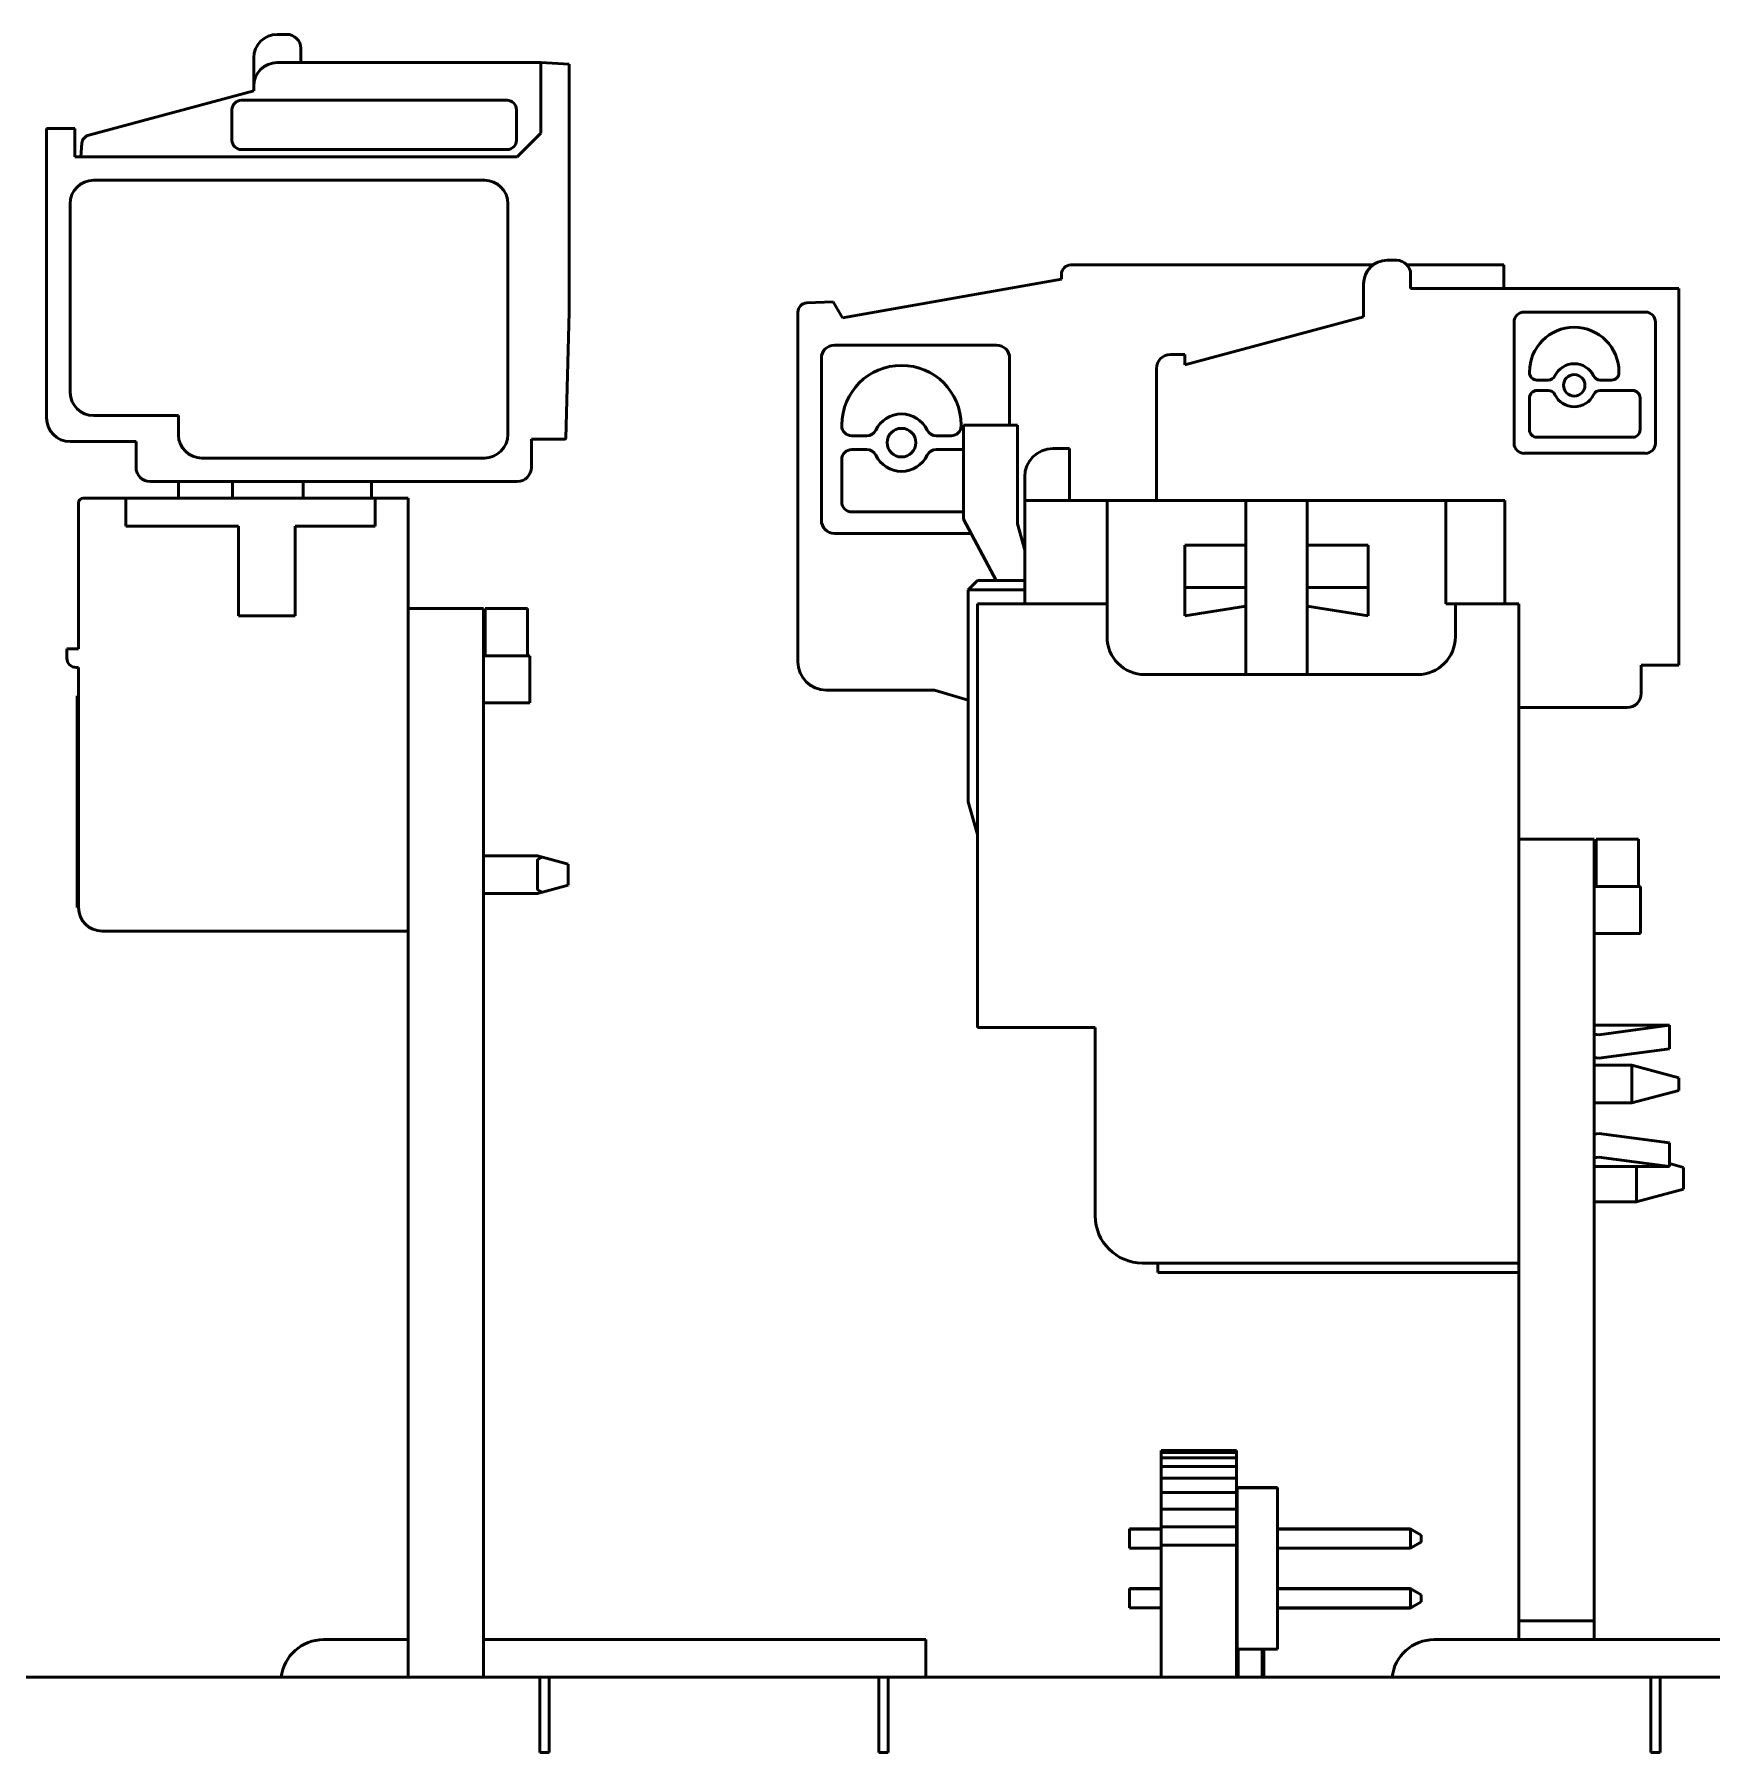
# Model space of a CAD drawing. Header units: millimetres. Extents: x 3137 to 5094, y 789 to 1822.
# Drawn here: x 3482.6 to 3518.24, y 1398.08 to 1434.58 of the extents above; entities that cross this region are included whole.
import ezdxf

# ---------------------------------------------------------------- set-up
doc = ezdxf.new("R2010")
doc.units = ezdxf.units.MM
doc.header["$LTSCALE"] = 1.8
doc.layers.add('외형선(ISO)', color=7, linetype='Continuous', lineweight=50)

msp = doc.modelspace()

# ---------------------------------------------------------------- linework, layer by layer
at = {"layer": '외형선(ISO)'}
for p, q in [((3487.762, 1434.58), (3487.962, 1434.58)), ((3487.262, 1433.48), (3487.262, 1434.08)), ((3488.262, 1434.28), (3488.262, 1433.98)), ((3487.762, 1433.98), (3493.362, 1433.98)), ((3493.362, 1433.98), (3493.962, 1433.949)), ((3493.362, 1433.98), (3493.362, 1432.481)), ((3493.962, 1433.949), (3493.962, 1428.681)), ((3483.76, 1432.442), (3487.262, 1433.38)), ((3487.262, 1433.38), (3487.262, 1433.48)), ((3486.8, 1432.333), (3486.8, 1432.98)), ((3487, 1433.18), (3492.644, 1433.18)), ((3492.844, 1432.98), (3492.844, 1432.333)), ((3482.862, 1432.581), (3483.462, 1432.581)), ((3482.862, 1426.431), (3482.862, 1432.581)), ((3483.462, 1432.581), (3483.462, 1431.981)), ((3483.588, 1431.981), (3483.613, 1432.266)), ((3492.862, 1431.981), (3493.362, 1432.481)), ((3483.462, 1431.981), (3483.588, 1431.981)), ((3492.862, 1431.981), (3483.588, 1431.981)), ((3492.644, 1432.133), (3487, 1432.133)), ((3492.162, 1431.481), (3483.862, 1431.481)), ((3483.362, 1430.981), (3483.362, 1426.968)), ((3492.662, 1426.081), (3492.662, 1430.981)), ((3511.342, 1429.781), (3511.542, 1429.781)), ((3499.77, 1428.56), (3504.423, 1429.381)), ((3504.423, 1429.481), (3504.423, 1429.381)), ((3504.623, 1429.681), (3511.042, 1429.681)), ((3511.765, 1429.681), (3513.823, 1429.681)), ((3511.842, 1429.481), (3511.842, 1429.181)), ((3513.823, 1429.681), (3513.823, 1429.181)), ((3510.842, 1428.581), (3510.842, 1429.281)), ((3511.842, 1429.181), (3517.542, 1429.181)), ((3517.542, 1429.181), (3517.542, 1421.181)), ((3493.962, 1428.681), (3493.892, 1426)), ((3498.823, 1421.251), (3498.823, 1428.676)), ((3499.573, 1428.901), (3499.014, 1428.876)), ((3499.573, 1428.901), (3499.77, 1428.56)), ((3514.252, 1428.681), (3516.831, 1428.681)), ((3507.042, 1427.562), (3510.842, 1428.581)), ((3514.042, 1425.891), (3514.042, 1428.47)), ((3517.042, 1428.47), (3517.042, 1425.891)), ((3499.604, 1427.98), (3503.042, 1427.98)), ((3499.323, 1424.261), (3499.323, 1427.699)), ((3503.323, 1427.699), (3503.323, 1426.281)), ((3506.742, 1427.781), (3507.042, 1427.781)), ((3507.042, 1427.781), (3507.042, 1427.562)), ((3506.442, 1424.681), (3506.442, 1427.481)), ((3514.367, 1427.407), (3514.367, 1427.394)), ((3514.525, 1427.236), (3514.765, 1427.236)), ((3515.871, 1427.236), (3516.111, 1427.236)), ((3516.269, 1427.394), (3516.269, 1427.407)), ((3514.367, 1426.857), (3514.367, 1426.18)), ((3514.765, 1427.015), (3514.525, 1427.015)), ((3516.558, 1427.015), (3515.871, 1427.015)), ((3516.717, 1426.18), (3516.717, 1426.857)), ((3483.861, 1426.481), (3485.662, 1426.481)), ((3485.662, 1426.481), (3485.662, 1426.068)), ((3499.757, 1426.265), (3499.757, 1426.281)), ((3500.287, 1426.054), (3499.967, 1426.054)), ((3502.082, 1426.054), (3501.762, 1426.054)), ((3502.293, 1426.281), (3502.293, 1426.265)), ((3503.492, 1426.281), (3502.342, 1426.281)), ((3502.342, 1426.281), (3502.342, 1424.281)), ((3503.492, 1424.181), (3503.492, 1426.281)), ((3484.762, 1425.931), (3483.362, 1425.931)), ((3484.762, 1425.381), (3484.762, 1425.931)), ((3493.872, 1425.981), (3493.162, 1425.981)), ((3493.162, 1425.981), (3493.162, 1425.381)), ((3499.967, 1425.76), (3500.287, 1425.76)), ((3501.762, 1425.76), (3502.342, 1425.76)), ((3504.592, 1425.781), (3504.242, 1425.781)), ((3504.592, 1425.481), (3504.592, 1425.781)), ((3516.831, 1425.681), (3514.252, 1425.681)), ((3514.525, 1426.022), (3516.558, 1426.022)), ((3486.161, 1425.581), (3492.162, 1425.581)), ((3499.757, 1424.647), (3499.757, 1425.549)), ((3504.592, 1424.681), (3504.592, 1425.481)), ((3492.862, 1425.081), (3485.062, 1425.081)), ((3485.662, 1424.731), (3485.662, 1425.081)), ((3486.812, 1424.731), (3486.812, 1425.081)), ((3488.312, 1424.731), (3488.312, 1425.081)), ((3489.762, 1425.081), (3489.762, 1424.731)), ((3503.642, 1425.181), (3503.642, 1424.681)), ((3483.542, 1421.531), (3483.542, 1424.631)), ((3483.642, 1424.731), (3484.542, 1424.731)), ((3484.542, 1424.131), (3484.542, 1424.731)), ((3484.542, 1424.731), (3489.842, 1424.731)), ((3489.842, 1424.731), (3490.542, 1424.731)), ((3489.842, 1424.731), (3489.842, 1424.131)), ((3490.542, 1424.731), (3490.542, 1422.381)), ((3504.542, 1424.681), (3503.642, 1424.681)), ((3503.642, 1424.681), (3503.642, 1422.481)), ((3505.392, 1424.681), (3504.542, 1424.681)), ((3505.392, 1422.481), (3505.392, 1424.681)), ((3508.342, 1424.681), (3505.392, 1424.681)), ((3508.342, 1424.681), (3508.342, 1423.731)), ((3509.642, 1424.681), (3508.342, 1424.681)), ((3512.592, 1424.681), (3509.642, 1424.681)), ((3509.642, 1423.731), (3509.642, 1424.681)), ((3512.942, 1424.681), (3512.592, 1424.681)), ((3512.592, 1422.481), (3512.592, 1424.681)), ((3513.842, 1424.681), (3512.942, 1424.681)), ((3513.842, 1422.481), (3513.842, 1424.681)), ((3502.342, 1424.436), (3499.967, 1424.436)), ((3502.342, 1424.281), (3503.035, 1422.981)), ((3486.942, 1424.131), (3484.542, 1424.131)), ((3486.942, 1422.231), (3486.942, 1424.131)), ((3488.142, 1424.131), (3488.142, 1422.231)), ((3489.842, 1424.131), (3488.142, 1424.131)), ((3502.502, 1423.98), (3499.604, 1423.98)), ((3503.642, 1423.626), (3503.492, 1424.181)), ((3508.342, 1423.731), (3507.042, 1423.731)), ((3507.042, 1422.831), (3507.042, 1423.731)), ((3508.342, 1423.731), (3508.342, 1422.831)), ((3510.942, 1423.731), (3509.642, 1423.731)), ((3509.642, 1422.831), (3509.642, 1423.731)), ((3510.942, 1423.731), (3510.942, 1422.831)), ((3502.442, 1422.781), (3502.642, 1422.981)), ((3502.442, 1422.781), (3503.642, 1422.781)), ((3502.442, 1418.281), (3502.442, 1422.781)), ((3502.642, 1422.981), (3503.642, 1422.981)), ((3507.042, 1422.831), (3507.042, 1422.231)), ((3508.342, 1422.831), (3507.042, 1422.831)), ((3508.342, 1422.431), (3508.342, 1422.831)), ((3510.942, 1422.831), (3509.642, 1422.831)), ((3509.642, 1422.831), (3509.642, 1422.431)), ((3510.942, 1422.231), (3510.942, 1422.831)), ((3502.642, 1422.481), (3505.392, 1422.481)), ((3502.642, 1413.481), (3502.642, 1422.481)), ((3505.392, 1422.481), (3505.392, 1421.781)), ((3507.042, 1422.231), (3508.342, 1422.431)), ((3508.342, 1422.431), (3508.342, 1420.981)), ((3509.642, 1420.981), (3509.642, 1422.431)), ((3509.642, 1422.431), (3510.942, 1422.231)), ((3512.592, 1422.481), (3512.792, 1422.481)), ((3512.792, 1422.481), (3514.142, 1422.481)), ((3512.792, 1421.781), (3512.792, 1422.481)), ((3514.142, 1422.481), (3514.142, 1417.481)), ((3488.142, 1422.231), (3486.942, 1422.231)), ((3490.542, 1399.681), (3490.542, 1422.381)), ((3492.142, 1422.381), (3490.542, 1422.381)), ((3492.142, 1422.381), (3492.142, 1399.681)), ((3493.082, 1422.381), (3492.182, 1422.381)), ((3492.182, 1422.381), (3492.182, 1421.631)), ((3493.082, 1422.381), (3493.082, 1421.631)), ((3483.542, 1421.531), (3483.292, 1421.531)), ((3483.292, 1421.331), (3483.292, 1421.531)), ((3492.142, 1421.381), (3493.129, 1421.381)), ((3492.182, 1421.381), (3492.182, 1421.631)), ((3493.082, 1421.381), (3493.082, 1421.631)), ((3493.129, 1420.381), (3493.129, 1421.381)), ((3483.492, 1421.131), (3483.542, 1421.131)), ((3483.542, 1421.131), (3483.542, 1416.031)), ((3506.192, 1420.981), (3511.992, 1420.981)), ((3517.542, 1421.181), (3516.742, 1421.181)), ((3516.742, 1421.181), (3516.742, 1420.581)), ((3501.723, 1420.651), (3499.423, 1420.651)), ((3501.723, 1420.651), (3502.442, 1420.436)), ((3483.542, 1420.531), (3483.512, 1420.531)), ((3483.512, 1420.531), (3483.512, 1420.031)), ((3493.129, 1420.381), (3492.142, 1420.381)), ((3516.442, 1420.281), (3514.142, 1420.281)), ((3483.512, 1420.031), (3483.512, 1416.531)), ((3502.642, 1417.581), (3502.442, 1418.281)), ((3514.142, 1417.481), (3515.742, 1417.481)), ((3514.142, 1400.881), (3514.142, 1417.481)), ((3515.742, 1417.481), (3515.742, 1400.881)), ((3516.682, 1417.481), (3515.782, 1417.481)), ((3515.782, 1417.481), (3515.782, 1416.731)), ((3516.682, 1417.481), (3516.682, 1416.731)), ((3493.288, 1417.131), (3492.142, 1417.131)), ((3493.288, 1417.131), (3493.398, 1417.101)), ((3493.288, 1417.031), (3493.288, 1416.431)), ((3493.942, 1416.956), (3493.398, 1417.101)), ((3493.942, 1416.956), (3493.942, 1416.506)), ((3515.782, 1416.481), (3515.782, 1416.731)), ((3516.682, 1416.481), (3516.682, 1416.731)), ((3483.512, 1416.531), (3483.512, 1416.031)), ((3493.288, 1416.331), (3492.142, 1416.331)), ((3493.398, 1416.36), (3493.288, 1416.331)), ((3493.398, 1416.36), (3493.942, 1416.506)), ((3515.742, 1416.481), (3516.729, 1416.481)), ((3516.729, 1415.481), (3516.729, 1416.481)), ((3483.542, 1416.031), (3483.512, 1416.031)), ((3490.542, 1415.531), (3484.042, 1415.531)), ((3516.729, 1415.481), (3515.742, 1415.481)), ((3505.142, 1413.481), (3502.642, 1413.481)), ((3505.142, 1409.481), (3505.142, 1413.481)), ((3517.342, 1413.531), (3515.742, 1413.531)), ((3515.742, 1413.344), (3515.842, 1413.331)), ((3515.842, 1413.331), (3517.342, 1413.531)), ((3517.342, 1413.531), (3517.342, 1413.031)), ((3517.342, 1413.031), (3515.842, 1412.831)), ((3515.842, 1412.831), (3515.742, 1412.844)), ((3515.742, 1412.681), (3516.542, 1412.681)), ((3516.542, 1412.681), (3517.542, 1412.413)), ((3516.542, 1411.881), (3516.542, 1412.681)), ((3517.542, 1412.413), (3517.542, 1412.149)), ((3515.742, 1411.881), (3516.542, 1411.881)), ((3517.542, 1412.149), (3516.542, 1411.881)), ((3515.742, 1411.217), (3515.842, 1411.231)), ((3515.842, 1411.231), (3517.342, 1411.031)), ((3515.842, 1410.731), (3515.742, 1410.717)), ((3517.342, 1410.531), (3515.842, 1410.731)), ((3517.342, 1411.031), (3517.342, 1410.531)), ((3515.742, 1410.531), (3517.342, 1410.531)), ((3516.642, 1409.791), (3516.642, 1410.531)), ((3517.642, 1410.513), (3517.342, 1410.593)), ((3517.642, 1410.513), (3517.642, 1410.049)), ((3516.66, 1409.786), (3517.642, 1410.049)), ((3515.742, 1409.781), (3516.642, 1409.781)), ((3516.642, 1409.781), (3516.642, 1409.791)), ((3516.642, 1409.781), (3516.66, 1409.786)), ((3514.142, 1408.481), (3506.142, 1408.481)), ((3506.472, 1408.281), (3506.472, 1408.481)), ((3514.142, 1408.281), (3506.472, 1408.281)), ((3508.142, 1404.496), (3506.539, 1404.496)), ((3506.539, 1404.458), (3506.539, 1404.496)), ((3508.142, 1404.458), (3506.539, 1404.458)), ((3506.539, 1404.343), (3506.539, 1404.458)), ((3508.142, 1404.343), (3506.539, 1404.343)), ((3506.539, 1404.158), (3506.539, 1404.343)), ((3508.142, 1404.158), (3506.539, 1404.158)), ((3506.539, 1403.908), (3506.539, 1404.158)), ((3508.142, 1404.458), (3508.142, 1404.496)), ((3508.142, 1404.343), (3508.142, 1404.458)), ((3508.142, 1404.158), (3508.142, 1404.343)), ((3508.142, 1403.908), (3508.142, 1404.158)), ((3508.142, 1403.908), (3506.539, 1403.908)), ((3506.539, 1403.603), (3506.539, 1403.908)), ((3508.142, 1403.603), (3508.142, 1403.908)), ((3508.142, 1403.603), (3506.539, 1403.603)), ((3506.539, 1403.255), (3506.539, 1403.603)), ((3508.142, 1403.255), (3508.142, 1403.603)), ((3509.017, 1403.712), (3508.154, 1403.712)), ((3508.154, 1403.712), (3508.154, 1403.708)), ((3509.017, 1403.708), (3508.154, 1403.708)), ((3508.154, 1403.708), (3508.154, 1400.279)), ((3509.017, 1403.712), (3509.017, 1403.708)), ((3509.017, 1403.708), (3509.017, 1400.279)), ((3508.142, 1403.255), (3506.539, 1403.255)), ((3506.539, 1402.878), (3506.539, 1403.255)), ((3508.142, 1402.878), (3508.142, 1403.255)), ((3505.868, 1402.835), (3505.868, 1402.835)), ((3505.868, 1402.835), (3505.868, 1402.835)), ((3506.539, 1402.835), (3505.868, 1402.835)), ((3506.539, 1402.835), (3505.868, 1402.835)), ((3505.868, 1402.835), (3506.539, 1402.835)), ((3505.868, 1402.835), (3505.868, 1402.835)), ((3506.539, 1402.835), (3505.868, 1402.835)), ((3505.868, 1402.835), (3506.539, 1402.835)), ((3505.868, 1402.835), (3505.868, 1402.835)), ((3506.539, 1402.835), (3505.868, 1402.835)), ((3505.868, 1402.835), (3506.539, 1402.835)), ((3505.868, 1402.835), (3505.868, 1402.835)), ((3506.539, 1402.835), (3505.868, 1402.835)), ((3505.868, 1402.835), (3505.868, 1402.835)), ((3505.868, 1402.835), (3505.868, 1402.835)), ((3505.868, 1402.835), (3505.868, 1402.834)), ((3505.868, 1402.834), (3506.539, 1402.834)), ((3505.868, 1402.834), (3505.868, 1402.834)), ((3506.539, 1402.834), (3505.868, 1402.834)), ((3505.868, 1402.834), (3506.539, 1402.834)), ((3505.868, 1402.834), (3505.868, 1402.834)), ((3506.539, 1402.834), (3505.868, 1402.834)), ((3505.868, 1402.834), (3506.539, 1402.834)), ((3505.868, 1402.834), (3505.868, 1402.834)), ((3506.539, 1402.834), (3505.868, 1402.834)), ((3505.868, 1402.834), (3506.539, 1402.834)), ((3505.868, 1402.834), (3505.868, 1402.834)), ((3506.539, 1402.834), (3505.868, 1402.834)), ((3505.868, 1402.834), (3505.868, 1402.833)), ((3505.868, 1402.834), (3505.868, 1402.834)), ((3505.868, 1402.834), (3505.868, 1402.834)), ((3505.868, 1402.834), (3505.868, 1402.834)), ((3505.868, 1402.833), (3506.539, 1402.833)), ((3505.868, 1402.833), (3505.868, 1402.833)), ((3506.539, 1402.833), (3505.868, 1402.833)), ((3505.868, 1402.833), (3506.539, 1402.833)), ((3505.868, 1402.833), (3505.868, 1402.833)), ((3506.539, 1402.833), (3505.868, 1402.833)), ((3505.868, 1402.833), (3506.539, 1402.833)), ((3505.868, 1402.833), (3505.868, 1402.833)), ((3506.539, 1402.833), (3505.868, 1402.833)), ((3505.868, 1402.833), (3506.539, 1402.833)), ((3505.868, 1402.833), (3505.868, 1402.833)), ((3506.539, 1402.833), (3505.868, 1402.833)), ((3505.868, 1402.833), (3506.539, 1402.833)), ((3505.868, 1402.833), (3505.868, 1402.832)), ((3505.868, 1402.833), (3505.868, 1402.833)), ((3505.868, 1402.833), (3505.868, 1402.833)), ((3505.868, 1402.833), (3505.868, 1402.833)), ((3505.868, 1402.833), (3505.868, 1402.833)), ((3505.868, 1402.832), (3505.868, 1402.831)), ((3505.868, 1402.832), (3505.868, 1402.832)), ((3505.868, 1402.832), (3505.868, 1402.832)), ((3505.868, 1402.832), (3506.539, 1402.832)), ((3506.539, 1402.832), (3505.868, 1402.832)), ((3505.868, 1402.832), (3506.539, 1402.832)), ((3505.868, 1402.832), (3505.868, 1402.832)), ((3506.539, 1402.832), (3505.868, 1402.832)), ((3505.868, 1402.832), (3506.539, 1402.832)), ((3505.868, 1402.832), (3505.868, 1402.832)), ((3506.539, 1402.832), (3505.868, 1402.832)), ((3505.868, 1402.832), (3506.539, 1402.832)), ((3506.539, 1402.832), (3505.868, 1402.832)), ((3505.868, 1402.832), (3505.868, 1402.832)), ((3505.868, 1402.832), (3505.868, 1402.832)), ((3505.868, 1402.832), (3505.868, 1402.832)), ((3505.868, 1402.831), (3505.868, 1402.425)), ((3506.539, 1402.831), (3505.868, 1402.831)), ((3508.142, 1402.878), (3506.539, 1402.878)), ((3506.539, 1402.486), (3506.539, 1402.878)), ((3508.142, 1402.486), (3508.142, 1402.878)), ((3508.154, 1402.835), (3508.142, 1402.835)), ((3508.154, 1402.835), (3508.142, 1402.835)), ((3508.142, 1402.835), (3508.154, 1402.835)), ((3508.154, 1402.835), (3508.142, 1402.835)), ((3508.142, 1402.835), (3508.154, 1402.835)), ((3508.154, 1402.835), (3508.142, 1402.835)), ((3508.142, 1402.835), (3508.154, 1402.835)), ((3508.154, 1402.835), (3508.142, 1402.835)), ((3508.142, 1402.834), (3508.154, 1402.834)), ((3508.154, 1402.834), (3508.142, 1402.834)), ((3508.142, 1402.834), (3508.154, 1402.834)), ((3508.154, 1402.834), (3508.142, 1402.834)), ((3508.142, 1402.834), (3508.154, 1402.834)), ((3508.154, 1402.834), (3508.142, 1402.834)), ((3508.142, 1402.834), (3508.154, 1402.834)), ((3508.154, 1402.834), (3508.142, 1402.834)), ((3508.142, 1402.833), (3508.154, 1402.833)), ((3508.154, 1402.833), (3508.142, 1402.833)), ((3508.142, 1402.833), (3508.154, 1402.833)), ((3508.154, 1402.833), (3508.142, 1402.833)), ((3508.142, 1402.833), (3508.154, 1402.833)), ((3508.154, 1402.833), (3508.142, 1402.833)), ((3508.142, 1402.833), (3508.154, 1402.833)), ((3508.154, 1402.833), (3508.142, 1402.833)), ((3508.142, 1402.833), (3508.154, 1402.833)), ((3508.142, 1402.832), (3508.154, 1402.832)), ((3508.154, 1402.832), (3508.142, 1402.832)), ((3508.142, 1402.832), (3508.154, 1402.832)), ((3508.154, 1402.832), (3508.142, 1402.832)), ((3508.142, 1402.832), (3508.154, 1402.832)), ((3508.154, 1402.832), (3508.142, 1402.832)), ((3508.142, 1402.832), (3508.154, 1402.832)), ((3508.154, 1402.832), (3508.142, 1402.832)), ((3508.154, 1402.831), (3508.142, 1402.831)), ((3511.837, 1402.835), (3509.017, 1402.835)), ((3511.837, 1402.835), (3509.017, 1402.835)), ((3511.837, 1402.835), (3509.017, 1402.835)), ((3509.017, 1402.835), (3511.837, 1402.835)), ((3511.837, 1402.835), (3509.017, 1402.835)), ((3509.017, 1402.835), (3511.837, 1402.835)), ((3511.837, 1402.835), (3509.017, 1402.835)), ((3509.017, 1402.835), (3511.837, 1402.835)), ((3511.837, 1402.834), (3509.017, 1402.834)), ((3509.017, 1402.834), (3511.837, 1402.834)), ((3511.837, 1402.834), (3509.017, 1402.834)), ((3509.017, 1402.834), (3511.837, 1402.834)), ((3511.837, 1402.834), (3509.017, 1402.834)), ((3509.017, 1402.834), (3511.837, 1402.834)), ((3511.837, 1402.834), (3509.017, 1402.834)), ((3509.017, 1402.834), (3511.837, 1402.834)), ((3509.017, 1402.833), (3511.837, 1402.833)), ((3511.837, 1402.833), (3509.017, 1402.833)), ((3509.017, 1402.833), (3511.837, 1402.833)), ((3511.837, 1402.833), (3509.017, 1402.833)), ((3509.017, 1402.833), (3511.837, 1402.833)), ((3511.837, 1402.833), (3509.017, 1402.833)), ((3509.017, 1402.833), (3511.837, 1402.833)), ((3511.837, 1402.833), (3509.017, 1402.833)), ((3509.017, 1402.833), (3511.837, 1402.833)), ((3509.017, 1402.832), (3511.837, 1402.832)), ((3511.837, 1402.832), (3509.017, 1402.832)), ((3509.017, 1402.832), (3511.837, 1402.832)), ((3511.837, 1402.832), (3509.017, 1402.832)), ((3509.017, 1402.832), (3511.837, 1402.832)), ((3511.837, 1402.832), (3509.017, 1402.832)), ((3509.017, 1402.832), (3511.837, 1402.832)), ((3511.837, 1402.832), (3509.017, 1402.832)), ((3511.837, 1402.831), (3509.017, 1402.831)), ((3511.837, 1402.835), (3512.065, 1402.703)), ((3511.837, 1402.835), (3511.837, 1402.835)), ((3512.065, 1402.703), (3511.837, 1402.835)), ((3511.837, 1402.835), (3512.065, 1402.703)), ((3511.837, 1402.835), (3511.837, 1402.835)), ((3512.065, 1402.703), (3511.837, 1402.835)), ((3511.837, 1402.835), (3511.837, 1402.835)), ((3511.837, 1402.835), (3511.837, 1402.835)), ((3511.837, 1402.835), (3511.837, 1402.835)), ((3511.837, 1402.835), (3511.837, 1402.835)), ((3511.837, 1402.835), (3512.065, 1402.703)), ((3512.065, 1402.703), (3511.837, 1402.835)), ((3511.837, 1402.835), (3511.837, 1402.835)), ((3511.837, 1402.835), (3512.065, 1402.703)), ((3512.065, 1402.703), (3511.837, 1402.835)), ((3511.837, 1402.835), (3511.837, 1402.834)), ((3511.837, 1402.834), (3511.837, 1402.834)), ((3511.837, 1402.834), (3511.837, 1402.834)), ((3511.837, 1402.834), (3511.837, 1402.834)), ((3511.837, 1402.834), (3511.837, 1402.834)), ((3511.837, 1402.834), (3512.065, 1402.702)), ((3512.065, 1402.702), (3511.837, 1402.834)), ((3511.837, 1402.834), (3511.837, 1402.834)), ((3511.837, 1402.834), (3512.065, 1402.702)), ((3512.065, 1402.702), (3511.837, 1402.834)), ((3511.837, 1402.834), (3511.837, 1402.834)), ((3511.837, 1402.834), (3512.065, 1402.702)), ((3512.065, 1402.702), (3511.837, 1402.834)), ((3511.837, 1402.834), (3511.837, 1402.834)), ((3511.837, 1402.834), (3512.065, 1402.702)), ((3512.065, 1402.702), (3511.837, 1402.834)), ((3511.837, 1402.834), (3511.837, 1402.833)), ((3511.837, 1402.833), (3511.837, 1402.832)), ((3511.837, 1402.833), (3511.837, 1402.833)), ((3511.837, 1402.833), (3511.837, 1402.833)), ((3511.837, 1402.833), (3511.837, 1402.833)), ((3511.837, 1402.833), (3511.837, 1402.833)), ((3511.837, 1402.833), (3512.065, 1402.701)), ((3511.837, 1402.833), (3512.065, 1402.701)), ((3512.065, 1402.701), (3511.837, 1402.833)), ((3511.837, 1402.833), (3511.837, 1402.833)), ((3511.837, 1402.833), (3512.065, 1402.701)), ((3512.065, 1402.701), (3511.837, 1402.833)), ((3511.837, 1402.833), (3511.837, 1402.833)), ((3511.837, 1402.833), (3512.065, 1402.701)), ((3512.065, 1402.701), (3511.837, 1402.833)), ((3511.837, 1402.833), (3511.837, 1402.833)), ((3511.837, 1402.833), (3512.065, 1402.701)), ((3512.065, 1402.701), (3511.837, 1402.833)), ((3511.837, 1402.833), (3511.837, 1402.833)), ((3511.837, 1402.832), (3512.065, 1402.7)), ((3511.837, 1402.832), (3511.837, 1402.831)), ((3511.837, 1402.832), (3511.837, 1402.832)), ((3511.837, 1402.832), (3511.837, 1402.832)), ((3511.837, 1402.832), (3511.837, 1402.832)), ((3511.837, 1402.832), (3512.065, 1402.7)), ((3512.065, 1402.7), (3511.837, 1402.832)), ((3511.837, 1402.832), (3512.065, 1402.7)), ((3512.065, 1402.7), (3511.837, 1402.832)), ((3511.837, 1402.832), (3512.065, 1402.7)), ((3512.065, 1402.7), (3511.837, 1402.832)), ((3511.837, 1402.832), (3511.837, 1402.832)), ((3511.837, 1402.832), (3511.837, 1402.832)), ((3512.065, 1402.7), (3511.837, 1402.832)), ((3511.837, 1402.832), (3511.837, 1402.832)), ((3511.837, 1402.832), (3511.837, 1402.832)), ((3512.065, 1402.7), (3511.837, 1402.831)), ((3511.837, 1402.831), (3511.837, 1402.425)), ((3512.065, 1402.703), (3512.065, 1402.703)), ((3512.065, 1402.703), (3512.065, 1402.703)), ((3512.065, 1402.703), (3512.065, 1402.703)), ((3512.065, 1402.703), (3512.065, 1402.703)), ((3512.065, 1402.703), (3512.065, 1402.703)), ((3512.065, 1402.702), (3512.065, 1402.703)), ((3512.065, 1402.703), (3512.065, 1402.703)), ((3512.065, 1402.703), (3512.065, 1402.703)), ((3512.065, 1402.702), (3512.065, 1402.702)), ((3512.065, 1402.702), (3512.065, 1402.702)), ((3512.065, 1402.702), (3512.065, 1402.702)), ((3512.065, 1402.701), (3512.065, 1402.702)), ((3512.065, 1402.702), (3512.065, 1402.702)), ((3512.065, 1402.702), (3512.065, 1402.702)), ((3512.065, 1402.702), (3512.065, 1402.702)), ((3512.065, 1402.702), (3512.065, 1402.702)), ((3512.065, 1402.701), (3512.065, 1402.701)), ((3512.065, 1402.701), (3512.065, 1402.701)), ((3512.065, 1402.701), (3512.065, 1402.701)), ((3512.065, 1402.701), (3512.065, 1402.701)), ((3512.065, 1402.701), (3512.065, 1402.701)), ((3512.065, 1402.701), (3512.065, 1402.7)), ((3512.065, 1402.701), (3512.065, 1402.701)), ((3512.065, 1402.701), (3512.065, 1402.701)), ((3512.065, 1402.701), (3512.065, 1402.701)), ((3512.065, 1402.7), (3512.065, 1402.7)), ((3512.065, 1402.7), (3512.065, 1402.7)), ((3512.065, 1402.7), (3512.065, 1402.7)), ((3512.065, 1402.7), (3512.065, 1402.7)), ((3512.065, 1402.7), (3512.065, 1402.7)), ((3512.065, 1402.7), (3512.065, 1402.557)), ((3512.065, 1402.7), (3512.065, 1402.7)), ((3512.065, 1402.7), (3512.065, 1402.7)), ((3512.065, 1402.7), (3512.065, 1402.7)), ((3505.868, 1402.425), (3506.539, 1402.425)), ((3508.142, 1402.486), (3506.539, 1402.486)), ((3506.539, 1399.681), (3506.539, 1402.486)), ((3508.142, 1399.681), (3508.142, 1402.486)), ((3508.142, 1402.425), (3508.154, 1402.425)), ((3509.017, 1402.425), (3511.837, 1402.425)), ((3509.017, 1402.422), (3511.837, 1402.422)), ((3511.837, 1402.425), (3512.065, 1402.557)), ((3511.837, 1402.422), (3512.065, 1402.554)), ((3511.837, 1402.425), (3511.837, 1402.422)), ((3512.065, 1402.557), (3512.065, 1402.554)), ((3505.868, 1401.565), (3505.868, 1401.565)), ((3505.868, 1401.565), (3505.868, 1401.565)), ((3506.539, 1401.565), (3505.868, 1401.565)), ((3506.539, 1401.565), (3505.868, 1401.565)), ((3505.868, 1401.565), (3505.868, 1401.565)), ((3505.868, 1401.565), (3505.868, 1401.565)), ((3505.868, 1401.565), (3505.868, 1401.564)), ((3505.868, 1401.565), (3505.868, 1401.565)), ((3505.868, 1401.565), (3505.868, 1401.565)), ((3505.868, 1401.565), (3505.868, 1401.565)), ((3506.539, 1401.565), (3505.868, 1401.565)), ((3505.868, 1401.565), (3506.539, 1401.565)), ((3506.539, 1401.565), (3505.868, 1401.565)), ((3505.868, 1401.565), (3506.539, 1401.565)), ((3506.539, 1401.565), (3505.868, 1401.565)), ((3505.868, 1401.565), (3506.539, 1401.565)), ((3505.868, 1401.564), (3505.868, 1401.564)), ((3505.868, 1401.564), (3505.868, 1401.564)), ((3505.868, 1401.564), (3505.868, 1401.564)), ((3505.868, 1401.564), (3505.868, 1401.564)), ((3506.539, 1401.564), (3505.868, 1401.564)), ((3505.868, 1401.564), (3505.868, 1401.563)), ((3505.868, 1401.564), (3506.539, 1401.564)), ((3506.539, 1401.564), (3505.868, 1401.564)), ((3505.868, 1401.564), (3505.868, 1401.564)), ((3505.868, 1401.564), (3506.539, 1401.564)), ((3506.539, 1401.564), (3505.868, 1401.564)), ((3505.868, 1401.564), (3506.539, 1401.564)), ((3506.539, 1401.564), (3505.868, 1401.564)), ((3505.868, 1401.564), (3506.539, 1401.564)), ((3505.868, 1401.564), (3505.868, 1401.564)), ((3505.868, 1401.564), (3505.868, 1401.564)), ((3505.868, 1401.563), (3506.539, 1401.563)), ((3506.539, 1401.563), (3505.868, 1401.563)), ((3505.868, 1401.563), (3505.868, 1401.563)), ((3505.868, 1401.563), (3506.539, 1401.563)), ((3506.539, 1401.563), (3505.868, 1401.563)), ((3505.868, 1401.563), (3505.868, 1401.563)), ((3505.868, 1401.563), (3506.539, 1401.563)), ((3506.539, 1401.563), (3505.868, 1401.563)), ((3505.868, 1401.563), (3505.868, 1401.563)), ((3505.868, 1401.563), (3506.539, 1401.563)), ((3506.539, 1401.563), (3505.868, 1401.563)), ((3505.868, 1401.563), (3505.868, 1401.563)), ((3505.868, 1401.563), (3506.539, 1401.563)), ((3505.868, 1401.563), (3505.868, 1401.562)), ((3505.868, 1401.563), (3505.868, 1401.563)), ((3505.868, 1401.563), (3505.868, 1401.563)), ((3505.868, 1401.563), (3505.868, 1401.563)), ((3505.868, 1401.563), (3505.868, 1401.563)), ((3505.868, 1401.562), (3505.868, 1401.561)), ((3506.539, 1401.562), (3505.868, 1401.562)), ((3505.868, 1401.562), (3505.868, 1401.562)), ((3505.868, 1401.562), (3506.539, 1401.562)), ((3505.868, 1401.562), (3506.539, 1401.562)), ((3506.539, 1401.562), (3505.868, 1401.562)), ((3505.868, 1401.562), (3505.868, 1401.562)), ((3505.868, 1401.562), (3506.539, 1401.562)), ((3506.539, 1401.562), (3505.868, 1401.562)), ((3505.868, 1401.562), (3505.868, 1401.562)), ((3505.868, 1401.562), (3506.539, 1401.562)), ((3506.539, 1401.562), (3505.868, 1401.562)), ((3505.868, 1401.562), (3505.868, 1401.562)), ((3505.868, 1401.562), (3505.868, 1401.562)), ((3505.868, 1401.562), (3505.868, 1401.562)), ((3505.868, 1401.562), (3505.868, 1401.562)), ((3505.868, 1401.561), (3505.868, 1401.155)), ((3506.539, 1401.561), (3505.868, 1401.561)), ((3508.154, 1401.565), (3508.142, 1401.565)), ((3508.154, 1401.565), (3508.142, 1401.565)), ((3508.154, 1401.565), (3508.142, 1401.565)), ((3508.142, 1401.565), (3508.154, 1401.565)), ((3508.154, 1401.565), (3508.142, 1401.565)), ((3508.142, 1401.565), (3508.154, 1401.565)), ((3508.154, 1401.565), (3508.142, 1401.565)), ((3508.142, 1401.565), (3508.154, 1401.565)), ((3508.154, 1401.564), (3508.142, 1401.564)), ((3508.142, 1401.564), (3508.154, 1401.564)), ((3508.154, 1401.564), (3508.142, 1401.564)), ((3508.142, 1401.564), (3508.154, 1401.564)), ((3508.154, 1401.564), (3508.142, 1401.564)), ((3508.142, 1401.564), (3508.154, 1401.564)), ((3508.154, 1401.564), (3508.142, 1401.564)), ((3508.142, 1401.564), (3508.154, 1401.564)), ((3508.142, 1401.563), (3508.154, 1401.563)), ((3508.154, 1401.563), (3508.142, 1401.563)), ((3508.142, 1401.563), (3508.154, 1401.563)), ((3508.154, 1401.563), (3508.142, 1401.563)), ((3508.142, 1401.563), (3508.154, 1401.563)), ((3508.154, 1401.563), (3508.142, 1401.563)), ((3508.142, 1401.563), (3508.154, 1401.563)), ((3508.154, 1401.563), (3508.142, 1401.563)), ((3508.142, 1401.563), (3508.154, 1401.563)), ((3508.154, 1401.562), (3508.142, 1401.562)), ((3508.142, 1401.562), (3508.154, 1401.562)), ((3508.142, 1401.562), (3508.154, 1401.562)), ((3508.154, 1401.562), (3508.142, 1401.562)), ((3508.142, 1401.562), (3508.154, 1401.562)), ((3508.154, 1401.562), (3508.142, 1401.562)), ((3508.142, 1401.562), (3508.154, 1401.562)), ((3508.154, 1401.562), (3508.142, 1401.562)), ((3508.154, 1401.561), (3508.142, 1401.561)), ((3511.837, 1401.565), (3509.017, 1401.565)), ((3511.837, 1401.565), (3509.017, 1401.565)), ((3511.837, 1401.565), (3509.017, 1401.565)), ((3509.017, 1401.565), (3511.837, 1401.565)), ((3511.837, 1401.565), (3509.017, 1401.565)), ((3509.017, 1401.565), (3511.837, 1401.565)), ((3511.837, 1401.565), (3509.017, 1401.565)), ((3509.017, 1401.565), (3511.837, 1401.565)), ((3511.837, 1401.564), (3509.017, 1401.564)), ((3509.017, 1401.564), (3511.837, 1401.564)), ((3511.837, 1401.564), (3509.017, 1401.564)), ((3509.017, 1401.564), (3511.837, 1401.564)), ((3511.837, 1401.564), (3509.017, 1401.564)), ((3509.017, 1401.564), (3511.837, 1401.564)), ((3511.837, 1401.564), (3509.017, 1401.564)), ((3509.017, 1401.564), (3511.837, 1401.564)), ((3509.017, 1401.563), (3511.837, 1401.563)), ((3511.837, 1401.563), (3509.017, 1401.563)), ((3509.017, 1401.563), (3511.837, 1401.563)), ((3511.837, 1401.563), (3509.017, 1401.563)), ((3509.017, 1401.563), (3511.837, 1401.563)), ((3511.837, 1401.563), (3509.017, 1401.563)), ((3509.017, 1401.563), (3511.837, 1401.563)), ((3511.837, 1401.563), (3509.017, 1401.563)), ((3509.017, 1401.563), (3511.837, 1401.563)), ((3509.017, 1401.562), (3511.837, 1401.562)), ((3511.837, 1401.562), (3509.017, 1401.562)), ((3509.017, 1401.562), (3511.837, 1401.562)), ((3511.837, 1401.562), (3509.017, 1401.562)), ((3509.017, 1401.562), (3511.837, 1401.562)), ((3511.837, 1401.562), (3509.017, 1401.562)), ((3509.017, 1401.562), (3511.837, 1401.562)), ((3511.837, 1401.562), (3509.017, 1401.562)), ((3511.837, 1401.561), (3509.017, 1401.561)), ((3511.837, 1401.565), (3512.065, 1401.433)), ((3511.837, 1401.565), (3511.837, 1401.565)), ((3512.065, 1401.433), (3511.837, 1401.565)), ((3511.837, 1401.565), (3511.837, 1401.565)), ((3511.837, 1401.565), (3511.837, 1401.565)), ((3511.837, 1401.565), (3511.837, 1401.565)), ((3511.837, 1401.565), (3511.837, 1401.565)), ((3511.837, 1401.565), (3512.065, 1401.433)), ((3512.065, 1401.433), (3511.837, 1401.565)), ((3511.837, 1401.565), (3511.837, 1401.565)), ((3511.837, 1401.565), (3512.065, 1401.433)), ((3512.065, 1401.433), (3511.837, 1401.565)), ((3511.837, 1401.565), (3511.837, 1401.565)), ((3511.837, 1401.565), (3511.837, 1401.564)), ((3512.065, 1401.433), (3511.837, 1401.565)), ((3511.837, 1401.565), (3512.065, 1401.433)), ((3511.837, 1401.564), (3511.837, 1401.564)), ((3511.837, 1401.564), (3511.837, 1401.564)), ((3511.837, 1401.564), (3511.837, 1401.564)), ((3511.837, 1401.564), (3511.837, 1401.564)), ((3511.837, 1401.564), (3511.837, 1401.563)), ((3512.065, 1401.432), (3511.837, 1401.564)), ((3511.837, 1401.564), (3511.837, 1401.564)), ((3511.837, 1401.564), (3512.065, 1401.432)), ((3512.065, 1401.432), (3511.837, 1401.564)), ((3511.837, 1401.564), (3511.837, 1401.564)), ((3511.837, 1401.564), (3512.065, 1401.432)), ((3512.065, 1401.432), (3511.837, 1401.564)), ((3511.837, 1401.564), (3511.837, 1401.564)), ((3511.837, 1401.564), (3512.065, 1401.432)), ((3512.065, 1401.432), (3511.837, 1401.564)), ((3511.837, 1401.564), (3512.065, 1401.432)), ((3511.837, 1401.563), (3511.837, 1401.562)), ((3511.837, 1401.563), (3511.837, 1401.563)), ((3511.837, 1401.563), (3511.837, 1401.563)), ((3511.837, 1401.563), (3511.837, 1401.563)), ((3511.837, 1401.563), (3511.837, 1401.563)), ((3511.837, 1401.563), (3512.065, 1401.431)), ((3512.065, 1401.431), (3511.837, 1401.563)), ((3511.837, 1401.563), (3511.837, 1401.563)), ((3511.837, 1401.563), (3512.065, 1401.431)), ((3511.837, 1401.563), (3512.065, 1401.431)), ((3512.065, 1401.431), (3511.837, 1401.563)), ((3511.837, 1401.563), (3512.065, 1401.431)), ((3512.065, 1401.431), (3511.837, 1401.563)), ((3511.837, 1401.563), (3511.837, 1401.563)), ((3511.837, 1401.563), (3511.837, 1401.563)), ((3511.837, 1401.563), (3511.837, 1401.563)), ((3512.065, 1401.431), (3511.837, 1401.563)), ((3511.837, 1401.563), (3512.065, 1401.431)), ((3512.065, 1401.43), (3511.837, 1401.562)), ((3511.837, 1401.562), (3511.837, 1401.562)), ((3511.837, 1401.562), (3512.065, 1401.43)), ((3511.837, 1401.562), (3511.837, 1401.561)), ((3511.837, 1401.562), (3511.837, 1401.562)), ((3511.837, 1401.562), (3511.837, 1401.562)), ((3511.837, 1401.562), (3511.837, 1401.562)), ((3511.837, 1401.562), (3512.065, 1401.43)), ((3511.837, 1401.562), (3512.065, 1401.43)), ((3512.065, 1401.43), (3511.837, 1401.562)), ((3511.837, 1401.562), (3512.065, 1401.43)), ((3512.065, 1401.43), (3511.837, 1401.562)), ((3512.065, 1401.43), (3511.837, 1401.562)), ((3511.837, 1401.562), (3511.837, 1401.562)), ((3511.837, 1401.562), (3511.837, 1401.562)), ((3511.837, 1401.562), (3511.837, 1401.562)), ((3512.065, 1401.43), (3511.837, 1401.561)), ((3511.837, 1401.561), (3511.837, 1401.155)), ((3511.837, 1401.155), (3512.065, 1401.287)), ((3511.837, 1401.152), (3512.065, 1401.284)), ((3512.065, 1401.433), (3512.065, 1401.433)), ((3512.065, 1401.433), (3512.065, 1401.433)), ((3512.065, 1401.433), (3512.065, 1401.432)), ((3512.065, 1401.433), (3512.065, 1401.433)), ((3512.065, 1401.433), (3512.065, 1401.433)), ((3512.065, 1401.433), (3512.065, 1401.433)), ((3512.065, 1401.433), (3512.065, 1401.433)), ((3512.065, 1401.433), (3512.065, 1401.433)), ((3512.065, 1401.432), (3512.065, 1401.432)), ((3512.065, 1401.432), (3512.065, 1401.431)), ((3512.065, 1401.432), (3512.065, 1401.432)), ((3512.065, 1401.432), (3512.065, 1401.432)), ((3512.065, 1401.432), (3512.065, 1401.432)), ((3512.065, 1401.432), (3512.065, 1401.432)), ((3512.065, 1401.432), (3512.065, 1401.432)), ((3512.065, 1401.432), (3512.065, 1401.432)), ((3512.065, 1401.431), (3512.065, 1401.43)), ((3512.065, 1401.431), (3512.065, 1401.431)), ((3512.065, 1401.431), (3512.065, 1401.431)), ((3512.065, 1401.431), (3512.065, 1401.431)), ((3512.065, 1401.431), (3512.065, 1401.431)), ((3512.065, 1401.431), (3512.065, 1401.431)), ((3512.065, 1401.431), (3512.065, 1401.431)), ((3512.065, 1401.431), (3512.065, 1401.431)), ((3512.065, 1401.431), (3512.065, 1401.431)), ((3512.065, 1401.43), (3512.065, 1401.43)), ((3512.065, 1401.43), (3512.065, 1401.43)), ((3512.065, 1401.43), (3512.065, 1401.43)), ((3512.065, 1401.43), (3512.065, 1401.43)), ((3512.065, 1401.43), (3512.065, 1401.43)), ((3512.065, 1401.43), (3512.065, 1401.287)), ((3512.065, 1401.43), (3512.065, 1401.43)), ((3512.065, 1401.43), (3512.065, 1401.43)), ((3512.065, 1401.43), (3512.065, 1401.43)), ((3512.065, 1401.287), (3512.065, 1401.284)), ((3505.868, 1401.155), (3506.539, 1401.155)), ((3508.142, 1401.155), (3508.154, 1401.155)), ((3509.017, 1401.155), (3511.837, 1401.155)), ((3509.017, 1401.152), (3511.837, 1401.152)), ((3511.837, 1401.155), (3511.837, 1401.152)), ((3514.142, 1400.881), (3514.142, 1400.481)), ((3514.142, 1400.881), (3515.742, 1400.881)), ((3515.742, 1400.481), (3515.742, 1400.881)), ((3488.742, 1400.481), (3490.542, 1400.481)), ((3492.142, 1400.481), (3499.542, 1400.481)), ((3499.542, 1400.481), (3501.542, 1400.481)), ((3501.542, 1399.681), (3501.542, 1400.481)), ((3509.017, 1400.279), (3508.154, 1400.279)), ((3508.177, 1399.681), (3508.177, 1400.279)), ((3508.687, 1400.279), (3508.687, 1399.681)), ((3508.722, 1399.681), (3508.722, 1400.279)), ((3512.342, 1400.481), (3523.142, 1400.481)), ((3493.342, 1399.681), (3477.142, 1399.681)), ((3493.342, 1399.681), (3493.342, 1398.681)), ((3493.342, 1399.681), (3493.542, 1399.681)), ((3493.542, 1398.681), (3493.542, 1399.681)), ((3500.542, 1399.681), (3493.542, 1399.681)), ((3500.542, 1399.681), (3500.542, 1398.681)), ((3500.742, 1399.681), (3500.542, 1399.681)), ((3500.742, 1398.681), (3500.742, 1399.681)), ((3516.942, 1399.681), (3500.742, 1399.681)), ((3516.942, 1399.681), (3516.942, 1398.681)), ((3516.942, 1399.681), (3517.142, 1399.681)), ((3517.142, 1398.681), (3517.142, 1399.681)), ((3524.142, 1399.681), (3517.142, 1399.681)), ((3493.342, 1398.081), (3493.342, 1398.681)), ((3493.542, 1398.681), (3493.542, 1398.081)), ((3500.542, 1398.081), (3500.542, 1398.681)), ((3500.742, 1398.681), (3500.742, 1398.081)), ((3516.942, 1398.081), (3516.942, 1398.681)), ((3517.142, 1398.681), (3517.142, 1398.081)), ((3493.542, 1398.081), (3493.342, 1398.081)), ((3500.742, 1398.081), (3500.542, 1398.081)), ((3517.142, 1398.081), (3516.942, 1398.081))]:
    msp.add_line(p, q, dxfattribs=at)
for centre, radius in [((3515.318, 1427.126), 0.228), ((3501.025, 1425.907), 0.304)]:
    msp.add_circle(centre, radius, dxfattribs=at)
for centre, radius, start, end in [((3487.762, 1434.08), 0.5, 90, 180), ((3487.962, 1434.28), 0.3, 0, 90), ((3487.762, 1433.48), 0.5, 90, 180), ((3487, 1432.98), 0.2, 90, 180), ((3492.644, 1432.98), 0.2, 0, 90), ((3483.812, 1432.249), 0.2, 105, 175), ((3487, 1432.333), 0.2, 180, 270), ((3492.644, 1432.333), 0.2, 270, 0), ((3483.862, 1430.981), 0.5, 90, 180), ((3492.162, 1430.981), 0.5, 0, 90), ((3511.342, 1429.281), 0.5, 90, 180), ((3511.542, 1429.481), 0.3, 0, 90), ((3504.623, 1429.481), 0.2, 90, 180), ((3499.023, 1428.676), 0.2, 92.5, 180), ((3514.252, 1428.47), 0.211, 90, 180), ((3516.831, 1428.47), 0.211, 0, 90), ((3515.318, 1427.407), 0.951, 0, 180), ((3499.604, 1427.699), 0.281, 90, 180), ((3503.042, 1427.699), 0.281, 0, 90), ((3501.025, 1426.281), 1.268, 0, 180), ((3506.742, 1427.481), 0.3, 90, 180), ((3515.318, 1427.126), 0.457, 25.8849, 154.1151), ((3514.525, 1427.394), 0.158, 180, 270), ((3514.765, 1427.394), 0.158, 270, 334.1151), ((3515.871, 1427.394), 0.158, 205.8849, 270), ((3516.111, 1427.394), 0.158, 270, 0), ((3483.861, 1426.981), 0.5, 181.4904, 270), ((3514.525, 1426.857), 0.158, 90, 180), ((3514.765, 1426.857), 0.158, 25.8849, 90), ((3515.318, 1427.126), 0.457, 205.8849, 334.1151), ((3515.871, 1426.857), 0.158, 90, 154.1151), ((3516.558, 1426.857), 0.158, 0, 90), ((3483.362, 1426.431), 0.5, 180, 270), ((3501.025, 1425.907), 0.609, 25.8849, 154.1151), ((3486.161, 1426.081), 0.5, 181.4904, 270), ((3492.162, 1426.081), 0.5, 270, 0), ((3499.967, 1426.265), 0.211, 180, 270), ((3500.287, 1426.265), 0.211, 270, 334.1151), ((3501.762, 1426.265), 0.211, 205.8849, 270), ((3502.082, 1426.265), 0.211, 270, 0), ((3514.525, 1426.18), 0.158, 180, 270), ((3516.558, 1426.18), 0.158, 270, 0), ((3493.872, 1426.001), 0.02, 270, 358.5149), ((3499.967, 1425.549), 0.211, 90, 180), ((3500.287, 1425.549), 0.211, 25.8849, 90), ((3501.762, 1425.549), 0.211, 90, 154.1151), ((3504.242, 1425.181), 0.6, 90, 180), ((3514.252, 1425.891), 0.211, 180, 270), ((3516.831, 1425.891), 0.211, 270, 0), ((3485.062, 1425.381), 0.3, 180, 270), ((3492.862, 1425.381), 0.3, 270, 0), ((3501.025, 1425.907), 0.609, 205.8849, 334.1151), ((3483.642, 1424.631), 0.1, 90, 180), ((3499.967, 1424.647), 0.211, 180, 270), ((3499.604, 1424.261), 0.281, 180, 270), ((3506.192, 1421.781), 0.8, 180, 270), ((3511.992, 1421.781), 0.8, 270, 0), ((3483.492, 1421.331), 0.2, 180, 270), ((3499.423, 1421.251), 0.6, 180, 270), ((3516.442, 1420.581), 0.3, 270, 0), ((3484.042, 1416.031), 0.5, 180, 270), ((3506.142, 1409.481), 1, 180, 270), ((3488.742, 1399.581), 0.9, 90, 173.6206), ((3512.342, 1399.581), 0.9, 90, 173.6206)]:
    msp.add_arc(centre, radius, start, end, dxfattribs=at)
for centre, ratio, start_param, end_param in [((3493.662, 1417.031), 0.267917, 2.356295, 3.141585), ((3493.662, 1416.431), 0.26792, 3.141599, 3.926903)]:
    msp.add_ellipse(centre, major_axis=(0.373, 0), ratio=ratio, start_param=start_param, end_param=end_param, dxfattribs=at)

doc.saveas('drawing.dxf')
